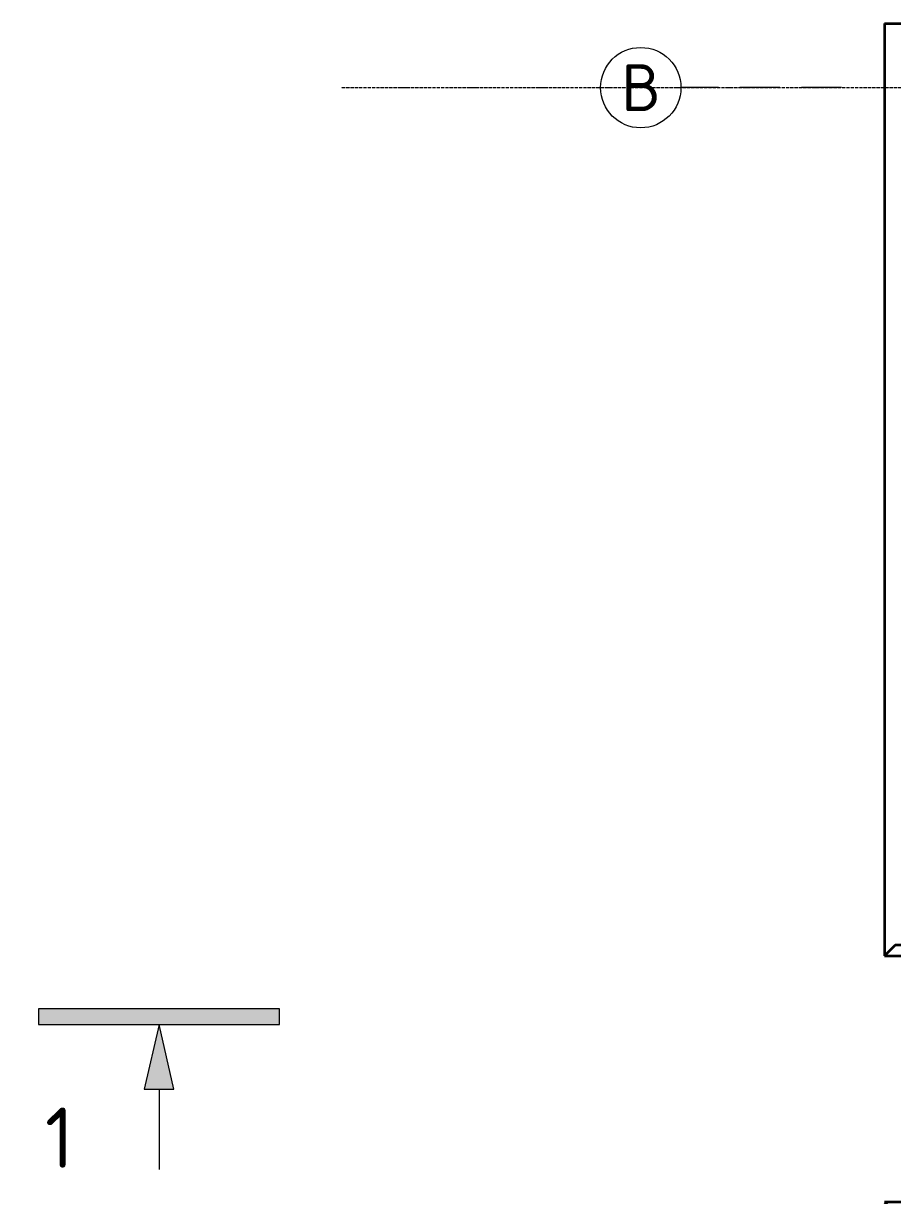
# Model space of a CAD drawing. Header units: millimetres. Extents: x -5016 to 63303, y -6019 to 98943.
# Drawn here: x -3455 to -210, y 82465 to 86840 of the extents above; entities that cross this region are included whole.
import ezdxf
from ezdxf.enums import TextEntityAlignment as Align

# ---------------------------------------------------------------- set-up
doc = ezdxf.new("R2010")
doc.units = ezdxf.units.MM
doc.linetypes.add('ОВ_ШП', pattern=[460, 300, -80, 0, -80])
doc.linetypes.add('Осевая 12-2-2', pattern=[16, 12, -2, 0, -2])
for name, color, linetype, lineweight in [('A-WALL', 8, 'Continuous', 13), ('G-ANNO-SYMB', 8, 'Continuous', 13), ('S-GRID', 8, 'Continuous', 13), ('АР_подложка', 8, 'Continuous', 13), ('ОВ_размеры', 7, 'Continuous', 13)]:
    doc.layers.add(name, color=color, linetype=linetype, lineweight=lineweight)
doc.styles.add('GOST', font='isocpeur.ttf', dxfattribs={"width": 0.9})
doc.styles.add('GOST Common', font='GOST_Common.ttf', dxfattribs={"height": 300})

# ---------------------------------------------------------------- blocks, each defined once
blk = doc.blocks.new('INT 20 Откосы окон снаружи Прямоугольник - INT 20 Откосы окон снаружи Прямоугольник-2855585-Планировочное решение')
at = {"layer": 'A-WALL', "lineweight": 35}
for p, q in [((-476.7, 30), (-516.7, -10)), ((-476.7, -80), (-476.7, 30)), ((483.3, -10), (443.3, 30)), ((443.3, 30), (443.3, -80)), ((-516.7, -10), (-516.7, -80)), ((483.3, -80), (483.3, -10)), ((-516.7, -80), (-476.7, -80)), ((443.3, -80), (483.3, -80))]:
    blk.add_line(p, q, dxfattribs=at)
blk = doc.blocks.new('Разрез - Снизу-1538601-Планировочное решение')
at = {"layer": 'G-ANNO-SYMB', "linetype": 'Continuous'}
for points in [[(-6, 0), (6, 0), (6, -0.784), (-6, -0.784)], [(-0.743, -4), (0, -0.784), (0.743, -4)]]:
    blk.add_hatch(color=256, dxfattribs=at).paths.add_polyline_path(points)
for p, q in [((-6, 0), (-6, -0.784)), ((6, 0), (-6, 0)), ((6, -0.784), (6, 0)), ((-6, -0.784), (6, -0.784)), ((0, -0.784), (-0.743, -4)), ((0.743, -4), (0, -0.784)), ((-0.743, -4), (0.743, -4)), ((0, -4), (0, -8))]:
    blk.add_line(p, q, dxfattribs=at)
blk = doc.blocks.new('АР_bath')
at = {"layer": 'A-WALL', "lineweight": 35}
for p, q in [((1928.2, 11512.6), (1928.2, 8032.6)), ((1928.2, 11512.6), (4508.2, 11512.6)), ((1928.2, 8032.6), (1968.2, 8072.6))]:
    blk.add_line(p, q, dxfattribs=at)
at = {"layer": 'G-ANNO-SYMB', "linetype": 'Continuous'}
blk.add_line((-397.6, 7835.2), (-780.3, 7835.2), dxfattribs=at)
at = {"layer": 'S-GRID', "linetype": 'Осевая 12-2-2'}
blk.add_line((18268.2, 11272.6), (-101.7, 11272.6), dxfattribs=at)
at = {"layer": 'A-WALL', "rotation": 89.99999999999991}
blk.add_blockref('INT 20 Откосы окон снаружи Прямоугольник - INT 20 Откосы окон снаружи Прямоугольник-2855585-Планировочное решение', (1958.2, 7589.4), dxfattribs=at)
at = {"layer": 'G-ANNO-SYMB', "linetype": 'Continuous', "xscale": 74.99999999999996, "yscale": 74.99999999999996, "zscale": 74.99999999999996}
blk.add_blockref('Разрез - Снизу-1538601-Планировочное решение', (-780.3, 7835.2), dxfattribs=at)
at = {"layer": 'G-ANNO-SYMB', "linetype": 'Continuous', "insert": (-1205.9, 7466.3), "char_height": 225, "width": 144.304, "attachment_point": 1, "style": 'GOST Common', "bg_fill": 3, "box_fill_scale": 0, "bg_fill_color": 256, "bg_fill_true_color": 3254780160, "bg_fill_transparency": 256}
blk.add_mtext('\\fGOST Common|b0|i0|c204|p34|;1', dxfattribs=at)

msp = doc.modelspace()

# ---------------------------------------------------------------- block references
at = {"layer": 'АР_подложка'}
msp.add_blockref('АР_bath', (-2168, 75327), dxfattribs=at)

# ---------------------------------------------------------------- next in the draw order: linework, layer by layer
at = {"layer": 'ОВ_размеры', "linetype": 'ОВ_ШП', "ltscale": 0.5}
msp.add_lwpolyline([(-400, 86600), (-1000, 86600)], dxfattribs=at)
at = {"layer": 'ОВ_размеры'}
msp.add_circle((-1150, 86600), 150, dxfattribs=at)

# ---------------------------------------------------------------- next in the draw order: texts
at = {"layer": 'ОВ_размеры', "style": 'GOST'}
msp.add_text('В', height=175, dxfattribs=at).set_placement((-1150, 86600), align=Align.MIDDLE_CENTER)

doc.saveas('drawing.dxf')
